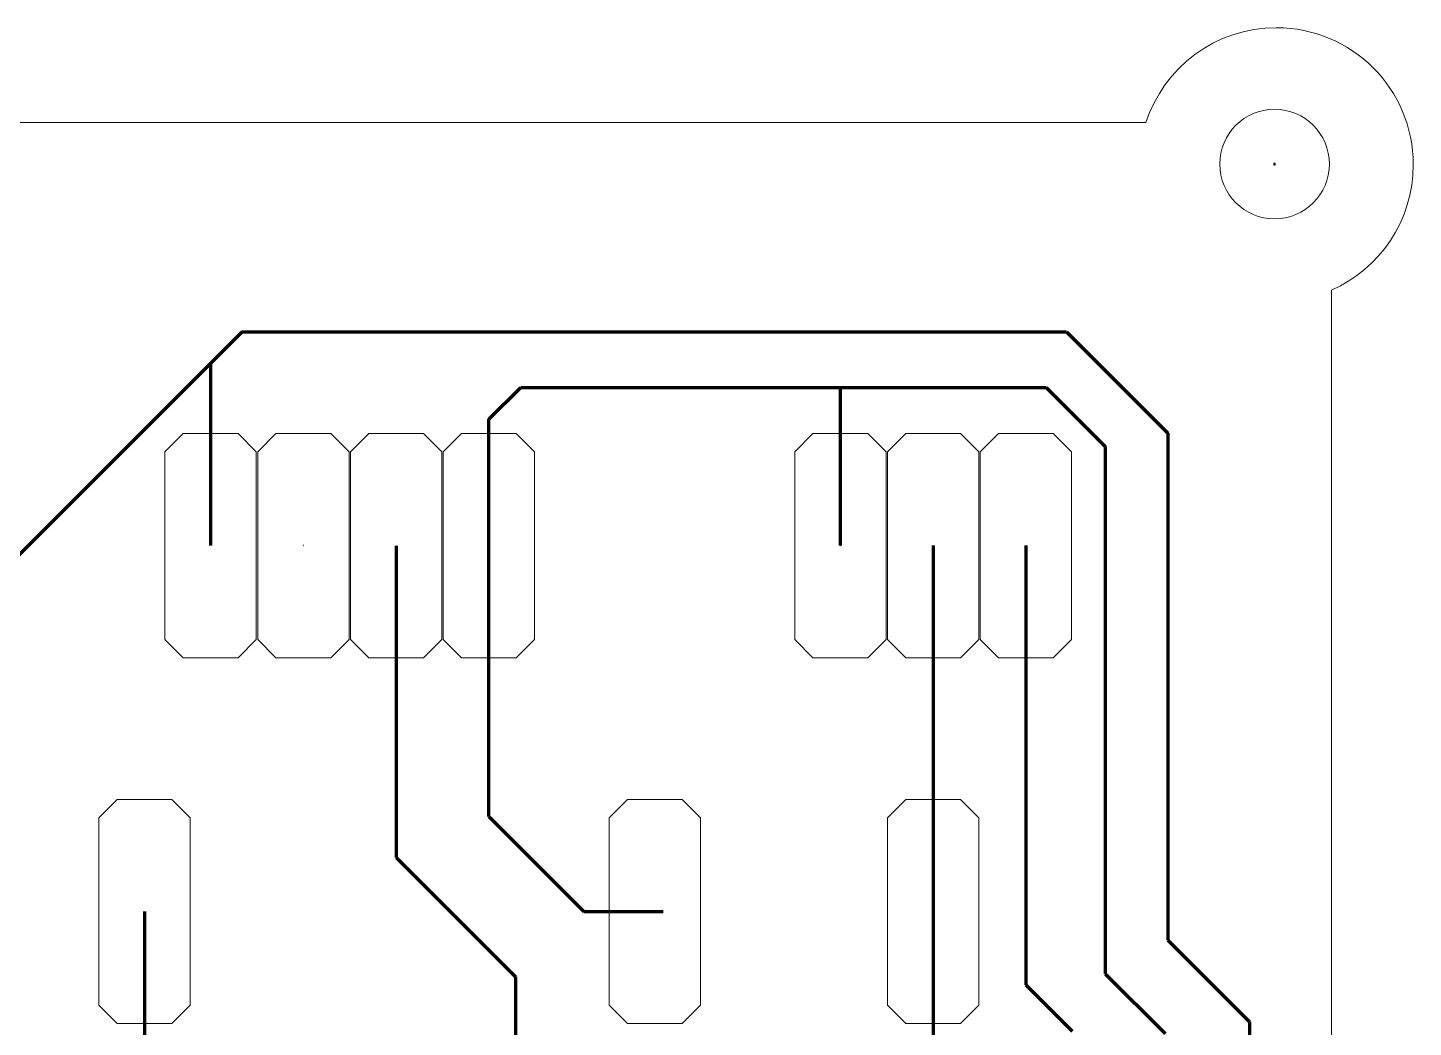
# Model space of a CAD drawing. Header units: millimetres. Extents: x 10 to 148, y -145 to 146.
# Drawn here: x 110.14 to 148.07, y 118.37 to 145.73 of the extents above; entities that cross this region are included whole.
import ezdxf

# ---------------------------------------------------------------- set-up
doc = ezdxf.new("R2010")
doc.units = ezdxf.units.MM
doc.header["$MEASUREMENT"] = 0
doc.layers.add('Layer 1', color=7, linetype='Continuous')

msp = doc.modelspace()

# ---------------------------------------------------------------- linework, layer by layer
at = {"layer": 'Layer 1', "lineweight": 18}
msp.add_ellipse((144.2736, 142.0011), major_axis=(0, 1.5), ratio=1, dxfattribs=at)
msp.add_open_spline([(140.7522, 143.1355), (141.2383, 144.6429), (142.6527, 145.7335), (144.3219, 145.7335), (146.393, 145.7335), (148.0719, 144.0546), (148.0719, 141.9835), (148.0719, 140.4502), (147.1516, 139.1318), (145.8334, 138.5506)], degree=3, knots=[0, 0, 0, 0, 0.3333333, 0.3333333, 0.3333333, 0.6666667, 0.6666667, 0.6666667, 1, 1, 1, 1], dxfattribs=at)
for points in [[(23.1663, 143.1355), (23.1663, 143.1355), (140.7522, 143.1355), (140.7522, 143.1355)], [(145.8334, 138.5506), (145.8334, 138.5506), (145.8334, 104.7223), (145.8334, 104.7223)]]:
    msp.add_open_spline(points, degree=3, dxfattribs=at)
at = {"layer": 'Layer 1'}
msp.add_open_spline([(144.256, 141.9835), (144.256, 141.9835), (144.256, 142.0188), (144.256, 142.0188), (144.256, 142.0188), (144.2913, 142.0188), (144.2913, 142.0188), (144.2913, 142.0188), (144.2913, 141.9835), (144.2913, 141.9835), (144.2913, 141.9835), (144.256, 141.9835), (144.256, 141.9835)], degree=3, knots=[0, 0, 0, 0, 0.25, 0.25, 0.25, 0.5, 0.5, 0.5, 0.75, 0.75, 0.75, 1, 1, 1, 1], dxfattribs=at)
at = {"layer": 'Layer 1', "color": 1, "lineweight": 9}
msp.add_open_spline([(144.256, 141.9835), (144.256, 141.9835), (144.256, 142.0188), (144.256, 142.0188), (144.256, 142.0188), (144.2913, 142.0188), (144.2913, 142.0188), (144.2913, 142.0188), (144.2913, 141.9835), (144.2913, 141.9835), (144.2913, 141.9835), (144.256, 141.9835), (144.256, 141.9835)], degree=3, knots=[0, 0, 0, 0, 0.25, 0.25, 0.25, 0.5, 0.5, 0.5, 0.75, 0.75, 0.75, 1, 1, 1, 1], dxfattribs=at)
at = {"layer": 'Layer 1', "color": 6, "lineweight": 120}
for points in [[(116.0041, 137.4064), (116.0041, 137.4064), (109.5574, 130.9592), (109.5574, 130.9592)], [(116.0041, 137.4064), (116.0041, 137.4064), (138.5742, 137.4062), (138.5742, 137.4062)], [(138.5742, 137.4061), (138.5742, 137.4061), (141.3498, 134.6302), (141.3498, 134.6302)], [(115.1427, 136.5451), (115.1427, 136.5451), (115.1424, 131.5557), (115.1424, 131.5557)], [(122.7627, 135.0142), (122.7627, 135.0142), (123.6343, 135.8856), (123.6343, 135.8856)], [(123.6343, 135.8856), (123.6343, 135.8856), (138.0166, 135.8855), (138.0166, 135.8855)], [(132.3845, 135.8854), (132.3845, 135.8854), (132.3842, 131.5557), (132.3842, 131.5557)], [(138.0166, 135.8855), (138.0166, 135.8855), (139.6356, 134.2657), (139.6356, 134.2657)], [(122.7624, 124.1437), (122.7624, 124.1437), (122.7627, 135.0142), (122.7627, 135.0142)], [(141.3498, 134.6302), (141.3498, 134.6302), (141.3496, 120.7561), (141.3496, 120.7561)], [(139.6356, 134.2657), (139.6356, 134.2657), (139.6354, 119.8338), (139.6354, 119.8338)], [(120.2242, 131.5508), (120.2242, 131.5508), (120.223, 123.0206), (120.223, 123.0206)], [(134.9242, 131.5557), (134.9242, 131.5557), (134.9233, 117.6708), (134.9233, 117.6708)], [(137.466, 131.5557), (137.466, 131.5557), (137.4658, 119.5351), (137.4658, 119.5351)], [(122.7624, 124.1437), (122.7624, 124.1437), (125.3659, 121.5396), (125.3659, 121.5396)], [(120.223, 123.0207), (120.223, 123.0207), (123.4935, 119.7494), (123.4935, 119.7494)], [(113.3338, 121.5393), (113.3338, 121.5393), (113.3323, 113.0592), (113.3323, 113.0592)], [(125.3659, 121.5396), (125.3659, 121.5396), (127.5308, 121.5393), (127.5308, 121.5393)], [(141.3496, 120.7561), (141.3496, 120.7561), (143.5835, 118.5222), (143.5835, 118.5222)], [(123.4935, 119.7494), (123.4935, 119.7494), (123.4923, 113.0592), (123.4923, 113.0592)], [(137.4658, 119.5352), (137.4658, 119.5352), (138.7341, 118.2669), (138.7341, 118.2669)], [(139.6354, 119.8338), (139.6354, 119.8338), (141.2741, 118.195), (141.2741, 118.195)], [(143.5835, 118.5222), (143.5835, 118.5222), (143.5834, 109.3275), (143.5834, 109.3275)]]:
    msp.add_open_spline(points, degree=3, dxfattribs=at)
at = {"layer": 'Layer 1', "lineweight": 9}
for points in [[(113.8942, 128.9875), (113.8942, 128.9875), (113.8942, 134.1239), (113.8942, 134.1239), (113.8942, 134.1239), (114.3942, 134.6239), (114.3942, 134.6239), (114.3942, 134.6239), (115.8942, 134.6239), (115.8942, 134.6239), (115.8942, 134.6239), (116.3942, 134.1239), (116.3942, 134.1239), (116.3942, 134.1239), (116.3942, 128.9875), (116.3942, 128.9875), (116.3942, 128.9875), (115.8942, 128.4875), (115.8942, 128.4875), (115.8942, 128.4875), (114.3942, 128.4875), (114.3942, 128.4875), (114.3942, 128.4875), (113.8942, 128.9875), (113.8942, 128.9875)], [(116.4342, 128.9875), (116.4342, 128.9875), (116.4342, 134.1239), (116.4342, 134.1239), (116.4342, 134.1239), (116.9342, 134.6239), (116.9342, 134.6239), (116.9342, 134.6239), (118.4342, 134.6239), (118.4342, 134.6239), (118.4342, 134.6239), (118.9342, 134.1239), (118.9342, 134.1239), (118.9342, 134.1239), (118.9342, 128.9875), (118.9342, 128.9875), (118.9342, 128.9875), (118.4342, 128.4875), (118.4342, 128.4875), (118.4342, 128.4875), (116.9342, 128.4875), (116.9342, 128.4875), (116.9342, 128.4875), (116.4342, 128.9875), (116.4342, 128.9875)], [(118.9742, 128.9875), (118.9742, 128.9875), (118.9742, 134.1239), (118.9742, 134.1239), (118.9742, 134.1239), (119.4742, 134.6239), (119.4742, 134.6239), (119.4742, 134.6239), (120.9742, 134.6239), (120.9742, 134.6239), (120.9742, 134.6239), (121.4742, 134.1239), (121.4742, 134.1239), (121.4742, 134.1239), (121.4742, 128.9875), (121.4742, 128.9875), (121.4742, 128.9875), (120.9742, 128.4875), (120.9742, 128.4875), (120.9742, 128.4875), (119.4742, 128.4875), (119.4742, 128.4875), (119.4742, 128.4875), (118.9742, 128.9875), (118.9742, 128.9875)], [(121.5142, 128.9875), (121.5142, 128.9875), (121.5142, 134.1239), (121.5142, 134.1239), (121.5142, 134.1239), (122.0142, 134.6239), (122.0142, 134.6239), (122.0142, 134.6239), (123.5142, 134.6239), (123.5142, 134.6239), (123.5142, 134.6239), (124.0142, 134.1239), (124.0142, 134.1239), (124.0142, 134.1239), (124.0142, 128.9875), (124.0142, 128.9875), (124.0142, 128.9875), (123.5142, 128.4875), (123.5142, 128.4875), (123.5142, 128.4875), (122.0142, 128.4875), (122.0142, 128.4875), (122.0142, 128.4875), (121.5142, 128.9875), (121.5142, 128.9875)], [(131.136, 128.9875), (131.136, 128.9875), (131.136, 134.1239), (131.136, 134.1239), (131.136, 134.1239), (131.636, 134.6239), (131.636, 134.6239), (131.636, 134.6239), (133.136, 134.6239), (133.136, 134.6239), (133.136, 134.6239), (133.636, 134.1239), (133.636, 134.1239), (133.636, 134.1239), (133.636, 128.9875), (133.636, 128.9875), (133.636, 128.9875), (133.136, 128.4875), (133.136, 128.4875), (133.136, 128.4875), (131.636, 128.4875), (131.636, 128.4875), (131.636, 128.4875), (131.136, 128.9875), (131.136, 128.9875)], [(133.676, 128.9875), (133.676, 128.9875), (133.676, 134.1239), (133.676, 134.1239), (133.676, 134.1239), (134.176, 134.6239), (134.176, 134.6239), (134.176, 134.6239), (135.676, 134.6239), (135.676, 134.6239), (135.676, 134.6239), (136.176, 134.1239), (136.176, 134.1239), (136.176, 134.1239), (136.176, 128.9875), (136.176, 128.9875), (136.176, 128.9875), (135.676, 128.4875), (135.676, 128.4875), (135.676, 128.4875), (134.176, 128.4875), (134.176, 128.4875), (134.176, 128.4875), (133.676, 128.9875), (133.676, 128.9875)], [(136.216, 128.9875), (136.216, 128.9875), (136.216, 134.1239), (136.216, 134.1239), (136.216, 134.1239), (136.716, 134.6239), (136.716, 134.6239), (136.716, 134.6239), (138.216, 134.6239), (138.216, 134.6239), (138.216, 134.6239), (138.716, 134.1239), (138.716, 134.1239), (138.716, 134.1239), (138.716, 128.9875), (138.716, 128.9875), (138.716, 128.9875), (138.216, 128.4875), (138.216, 128.4875), (138.216, 128.4875), (136.716, 128.4875), (136.716, 128.4875), (136.716, 128.4875), (136.216, 128.9875), (136.216, 128.9875)], [(112.0841, 118.9711), (112.0841, 118.9711), (112.0841, 124.1075), (112.0841, 124.1075), (112.0841, 124.1075), (112.5841, 124.6075), (112.5841, 124.6075), (112.5841, 124.6075), (114.0841, 124.6075), (114.0841, 124.6075), (114.0841, 124.6075), (114.5841, 124.1075), (114.5841, 124.1075), (114.5841, 124.1075), (114.5841, 118.9711), (114.5841, 118.9711), (114.5841, 118.9711), (114.0841, 118.4711), (114.0841, 118.4711), (114.0841, 118.4711), (112.5841, 118.4711), (112.5841, 118.4711), (112.5841, 118.4711), (112.0841, 118.9711), (112.0841, 118.9711)], [(126.0542, 118.9711), (126.0542, 118.9711), (126.0542, 124.1075), (126.0542, 124.1075), (126.0542, 124.1075), (126.5542, 124.6075), (126.5542, 124.6075), (126.5542, 124.6075), (128.0542, 124.6075), (128.0542, 124.6075), (128.0542, 124.6075), (128.5542, 124.1075), (128.5542, 124.1075), (128.5542, 124.1075), (128.5542, 118.9711), (128.5542, 118.9711), (128.5542, 118.9711), (128.0542, 118.4711), (128.0542, 118.4711), (128.0542, 118.4711), (126.5542, 118.4711), (126.5542, 118.4711), (126.5542, 118.4711), (126.0542, 118.9711), (126.0542, 118.9711)], [(133.6742, 118.9711), (133.6742, 118.9711), (133.6742, 124.1075), (133.6742, 124.1075), (133.6742, 124.1075), (134.1742, 124.6075), (134.1742, 124.6075), (134.1742, 124.6075), (135.6742, 124.6075), (135.6742, 124.6075), (135.6742, 124.6075), (136.1742, 124.1075), (136.1742, 124.1075), (136.1742, 124.1075), (136.1742, 118.9711), (136.1742, 118.9711), (136.1742, 118.9711), (135.6742, 118.4711), (135.6742, 118.4711), (135.6742, 118.4711), (134.1742, 118.4711), (134.1742, 118.4711), (134.1742, 118.4711), (133.6742, 118.9711), (133.6742, 118.9711)]]:
    msp.add_open_spline(points, degree=3, knots=[0, 0, 0, 0, 0.125, 0.125, 0.125, 0.25, 0.25, 0.25, 0.375, 0.375, 0.375, 0.5, 0.5, 0.5, 0.625, 0.625, 0.625, 0.75, 0.75, 0.75, 0.875, 0.875, 0.875, 1, 1, 1, 1], dxfattribs=at)
at = {"layer": 'Layer 1', "color": 5}
for points in [[(115.1442, 131.554), (115.1442, 131.554), (115.1407, 131.554), (115.1407, 131.554), (115.1407, 131.554), (115.1407, 131.5575), (115.1407, 131.5575), (115.1407, 131.5575), (115.1442, 131.5575), (115.1442, 131.5575), (115.1442, 131.5575), (115.1442, 131.554), (115.1442, 131.554)], [(117.6842, 131.554), (117.6842, 131.554), (117.6807, 131.554), (117.6807, 131.554), (117.6807, 131.554), (117.6807, 131.5575), (117.6807, 131.5575), (117.6807, 131.5575), (117.6842, 131.5575), (117.6842, 131.5575), (117.6842, 131.5575), (117.6842, 131.554), (117.6842, 131.554)], [(120.2242, 131.554), (120.2242, 131.554), (120.2207, 131.554), (120.2207, 131.554), (120.2207, 131.554), (120.2207, 131.5575), (120.2207, 131.5575), (120.2207, 131.5575), (120.2242, 131.5575), (120.2242, 131.5575), (120.2242, 131.5575), (120.2242, 131.554), (120.2242, 131.554)], [(122.7642, 131.554), (122.7642, 131.554), (122.7607, 131.554), (122.7607, 131.554), (122.7607, 131.554), (122.7607, 131.5575), (122.7607, 131.5575), (122.7607, 131.5575), (122.7642, 131.5575), (122.7642, 131.5575), (122.7642, 131.5575), (122.7642, 131.554), (122.7642, 131.554)], [(132.386, 131.554), (132.386, 131.554), (132.3825, 131.554), (132.3825, 131.554), (132.3825, 131.554), (132.3825, 131.5575), (132.3825, 131.5575), (132.3825, 131.5575), (132.386, 131.5575), (132.386, 131.5575), (132.386, 131.5575), (132.386, 131.554), (132.386, 131.554)], [(134.926, 131.554), (134.926, 131.554), (134.9225, 131.554), (134.9225, 131.554), (134.9225, 131.554), (134.9225, 131.5575), (134.9225, 131.5575), (134.9225, 131.5575), (134.926, 131.5575), (134.926, 131.5575), (134.926, 131.5575), (134.926, 131.554), (134.926, 131.554)], [(137.466, 131.554), (137.466, 131.554), (137.4625, 131.554), (137.4625, 131.554), (137.4625, 131.554), (137.4625, 131.5575), (137.4625, 131.5575), (137.4625, 131.5575), (137.466, 131.5575), (137.466, 131.5575), (137.466, 131.5575), (137.466, 131.554), (137.466, 131.554)], [(113.3341, 121.5376), (113.3341, 121.5376), (113.3306, 121.5376), (113.3306, 121.5376), (113.3306, 121.5376), (113.3306, 121.5411), (113.3306, 121.5411), (113.3306, 121.5411), (113.3341, 121.5411), (113.3341, 121.5411), (113.3341, 121.5411), (113.3341, 121.5376), (113.3341, 121.5376)], [(127.3042, 121.5376), (127.3042, 121.5376), (127.3007, 121.5376), (127.3007, 121.5376), (127.3007, 121.5376), (127.3007, 121.5411), (127.3007, 121.5411), (127.3007, 121.5411), (127.3042, 121.5411), (127.3042, 121.5411), (127.3042, 121.5411), (127.3042, 121.5376), (127.3042, 121.5376)], [(134.9242, 121.5376), (134.9242, 121.5376), (134.9207, 121.5376), (134.9207, 121.5376), (134.9207, 121.5376), (134.9207, 121.5411), (134.9207, 121.5411), (134.9207, 121.5411), (134.9242, 121.5411), (134.9242, 121.5411), (134.9242, 121.5411), (134.9242, 121.5376), (134.9242, 121.5376)]]:
    msp.add_open_spline(points, degree=3, knots=[0, 0, 0, 0, 0.25, 0.25, 0.25, 0.5, 0.5, 0.5, 0.75, 0.75, 0.75, 1, 1, 1, 1], dxfattribs=at)
at = {"layer": 'Layer 1', "color": 5, "lineweight": 9}
for points in [[(115.1442, 131.554), (115.1442, 131.554), (115.1407, 131.554), (115.1407, 131.554), (115.1407, 131.554), (115.1407, 131.5575), (115.1407, 131.5575), (115.1407, 131.5575), (115.1442, 131.5575), (115.1442, 131.5575), (115.1442, 131.5575), (115.1442, 131.554), (115.1442, 131.554)], [(117.6842, 131.554), (117.6842, 131.554), (117.6807, 131.554), (117.6807, 131.554), (117.6807, 131.554), (117.6807, 131.5575), (117.6807, 131.5575), (117.6807, 131.5575), (117.6842, 131.5575), (117.6842, 131.5575), (117.6842, 131.5575), (117.6842, 131.554), (117.6842, 131.554)], [(120.2242, 131.554), (120.2242, 131.554), (120.2207, 131.554), (120.2207, 131.554), (120.2207, 131.554), (120.2207, 131.5575), (120.2207, 131.5575), (120.2207, 131.5575), (120.2242, 131.5575), (120.2242, 131.5575), (120.2242, 131.5575), (120.2242, 131.554), (120.2242, 131.554)], [(122.7642, 131.554), (122.7642, 131.554), (122.7607, 131.554), (122.7607, 131.554), (122.7607, 131.554), (122.7607, 131.5575), (122.7607, 131.5575), (122.7607, 131.5575), (122.7642, 131.5575), (122.7642, 131.5575), (122.7642, 131.5575), (122.7642, 131.554), (122.7642, 131.554)], [(132.386, 131.554), (132.386, 131.554), (132.3825, 131.554), (132.3825, 131.554), (132.3825, 131.554), (132.3825, 131.5575), (132.3825, 131.5575), (132.3825, 131.5575), (132.386, 131.5575), (132.386, 131.5575), (132.386, 131.5575), (132.386, 131.554), (132.386, 131.554)], [(134.926, 131.554), (134.926, 131.554), (134.9225, 131.554), (134.9225, 131.554), (134.9225, 131.554), (134.9225, 131.5575), (134.9225, 131.5575), (134.9225, 131.5575), (134.926, 131.5575), (134.926, 131.5575), (134.926, 131.5575), (134.926, 131.554), (134.926, 131.554)], [(137.466, 131.554), (137.466, 131.554), (137.4625, 131.554), (137.4625, 131.554), (137.4625, 131.554), (137.4625, 131.5575), (137.4625, 131.5575), (137.4625, 131.5575), (137.466, 131.5575), (137.466, 131.5575), (137.466, 131.5575), (137.466, 131.554), (137.466, 131.554)], [(113.3341, 121.5376), (113.3341, 121.5376), (113.3306, 121.5376), (113.3306, 121.5376), (113.3306, 121.5376), (113.3306, 121.5411), (113.3306, 121.5411), (113.3306, 121.5411), (113.3341, 121.5411), (113.3341, 121.5411), (113.3341, 121.5411), (113.3341, 121.5376), (113.3341, 121.5376)], [(127.3042, 121.5376), (127.3042, 121.5376), (127.3007, 121.5376), (127.3007, 121.5376), (127.3007, 121.5376), (127.3007, 121.5411), (127.3007, 121.5411), (127.3007, 121.5411), (127.3042, 121.5411), (127.3042, 121.5411), (127.3042, 121.5411), (127.3042, 121.5376), (127.3042, 121.5376)], [(134.9242, 121.5376), (134.9242, 121.5376), (134.9207, 121.5376), (134.9207, 121.5376), (134.9207, 121.5376), (134.9207, 121.5411), (134.9207, 121.5411), (134.9207, 121.5411), (134.9242, 121.5411), (134.9242, 121.5411), (134.9242, 121.5411), (134.9242, 121.5376), (134.9242, 121.5376)]]:
    msp.add_open_spline(points, degree=3, knots=[0, 0, 0, 0, 0.25, 0.25, 0.25, 0.5, 0.5, 0.5, 0.75, 0.75, 0.75, 1, 1, 1, 1], dxfattribs=at)

doc.saveas('drawing.dxf')
